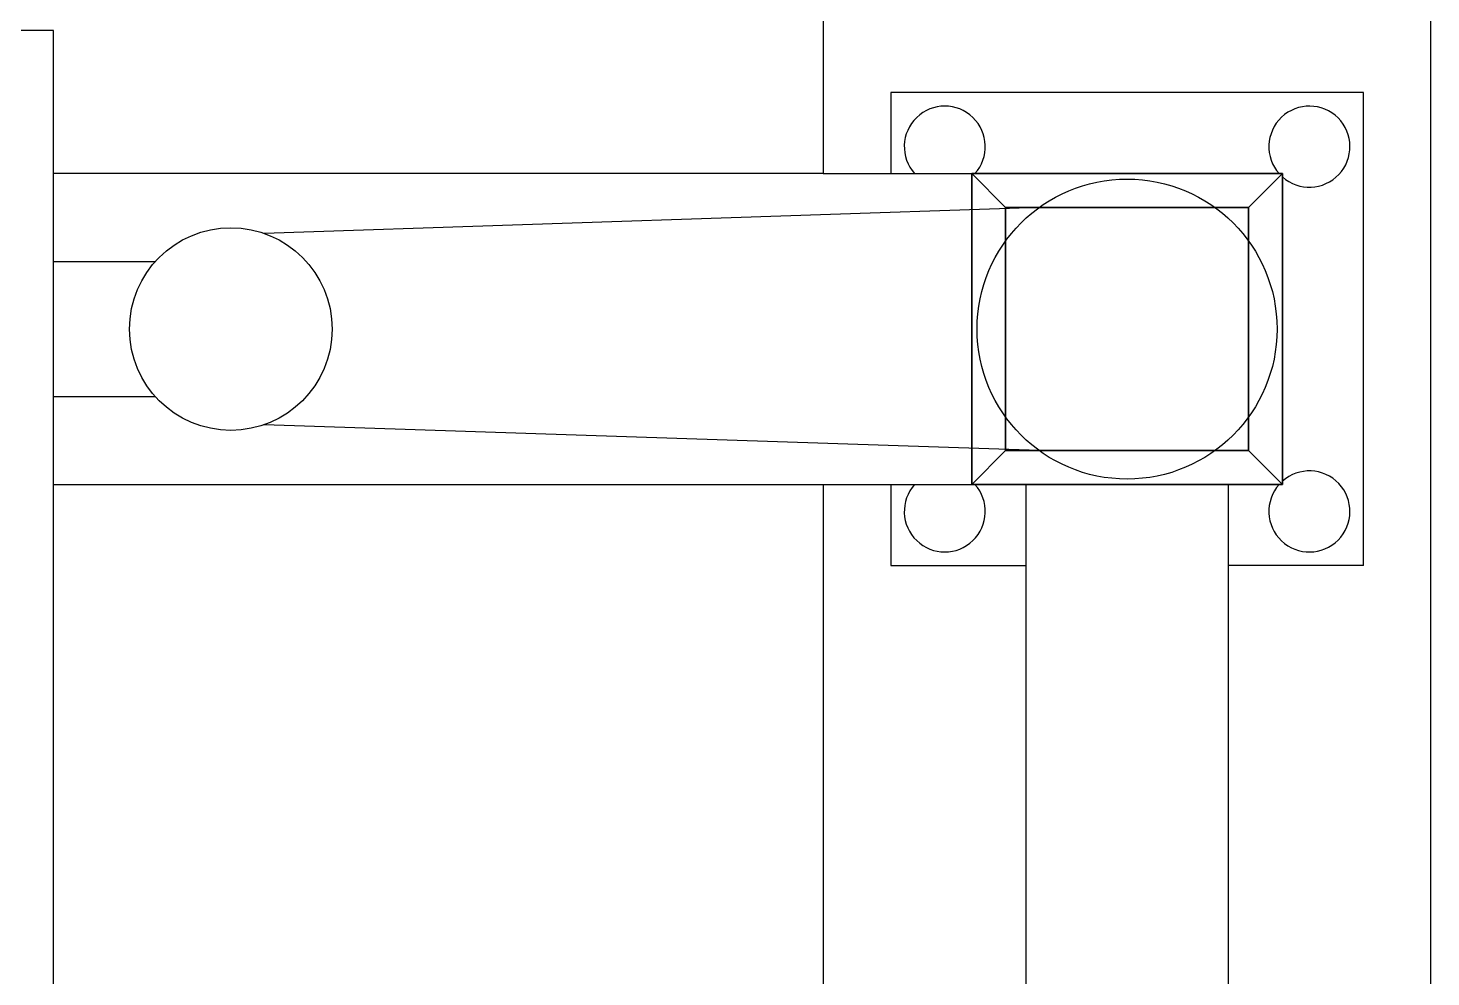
# Model space of a CAD drawing. Header units: millimetres. Extents: x -3 to 631, y -830 to 728.
# Drawn here: x 420.2 to 628, y -264.3 to -123.8 of the extents above; entities that cross this region are included whole.
import ezdxf

# ---------------------------------------------------------------- set-up
doc = ezdxf.new("R2010")
doc.units = ezdxf.units.MM
for name, color, linetype in [('IQ_200_2D', 1, 'Continuous'), ('IQ_200_3D', 1, 'Continuous'), ('IQ_204_2D', 7, 'Continuous')]:
    doc.layers.add(name, color=color, linetype=linetype)

# ---------------------------------------------------------------- blocks, each defined once
blk = doc.blocks.new('FamilyGeomCombination_70369-_3D_')
at = {"layer": 'IQ_200_3D'}
mesh = blk.add_polyface(dxfattribs=at)
corners = [(246, 269.11, 1467.11), (246, 223.11, 1467.11), (292, 223.11, 1467.11), (292, 269.11, 1467.11), (251, 264.11, 1467.11), (287, 264.11, 1467.11), (287, 228.11, 1467.11), (251, 228.11, 1467.11)]
mesh.append_faces([[corners[k] for k in face] for face in [(1, 7, 4, 0), (0, 4, 5, 3)]], dxfattribs={"vtx0": -1, "vtx2": -1})
mesh.append_faces([[corners[k] for k in face] for face in [(6, 7, 1, 2), (5, 6, 2, 3)]], dxfattribs={"vtx1": -1, "vtx3": -1})
mesh = blk.add_polyface(dxfattribs=at)
corners = [(246, 269.11, 970), (292, 269.11, 970), (292, 223.11, 970), (246, 223.11, 970), (251, 264.11, 970), (251, 228.11, 970), (287, 228.11, 970), (287, 264.11, 970)]
mesh.append_faces([[corners[k] for k in face] for face in [(2, 6, 7, 1), (1, 7, 4, 0)]], dxfattribs={"vtx0": -1, "vtx2": -1})
mesh.append_faces([[corners[k] for k in face] for face in [(5, 6, 2, 3), (4, 5, 3, 0)]], dxfattribs={"vtx1": -1, "vtx3": -1})
mesh = blk.add_polyface(dxfattribs=at)
corners = [(246, 223.11, 1467.11), (246, 269.11, 1467.11), (246, 269.11, 1308.33), (246, 269.11, 1307.11), (246, 269.11, 970), (246, 223.11, 970), (246, 223.11, 1307.11), (246, 223.11, 1308.33)]
mesh.append_faces([[corners[k] for k in face] for face in [(1, 2, 7, 0)]], dxfattribs={"vtx1": -1})
mesh.append_faces([[corners[k] for k in face] for face in [(6, 7, 2, 3)]], dxfattribs={"vtx1": -1, "vtx3": -1})
mesh.append_faces([[corners[k] for k in face] for face in [(3, 4, 5, 6)]], dxfattribs={"vtx3": -1})
mesh = blk.add_polyface(dxfattribs=at)
corners = [(246, 269.11, 1467.11), (292, 269.11, 1467.11), (292, 269.11, 1308.33), (292, 269.11, 1307.11), (292, 269.11, 970), (246, 269.11, 970), (246, 269.11, 1307.11), (246, 269.11, 1308.33)]
mesh.append_faces([[corners[k] for k in face] for face in [(1, 2, 7, 0)]], dxfattribs={"vtx1": -1})
mesh.append_faces([[corners[k] for k in face] for face in [(6, 7, 2, 3)]], dxfattribs={"vtx1": -1, "vtx3": -1})
mesh.append_faces([[corners[k] for k in face] for face in [(3, 4, 5, 6)]], dxfattribs={"vtx3": -1})
mesh = blk.add_polyface(dxfattribs=at)
corners = [(292, 269.11, 1467.11), (292, 223.11, 1467.11), (292, 223.11, 1308.33), (292, 223.11, 1307.11), (292, 223.11, 970), (292, 269.11, 970), (292, 269.11, 1307.11), (292, 269.11, 1308.33)]
mesh.append_faces([[corners[k] for k in face] for face in [(1, 2, 7, 0)]], dxfattribs={"vtx1": -1})
mesh.append_faces([[corners[k] for k in face] for face in [(6, 7, 2, 3)]], dxfattribs={"vtx1": -1, "vtx3": -1})
mesh.append_faces([[corners[k] for k in face] for face in [(3, 4, 5, 6)]], dxfattribs={"vtx3": -1})
mesh = blk.add_polyface(dxfattribs=at)
corners = [(287, 264.11, 1467.11), (251, 264.11, 1467.11), (251, 264.11, 1308.33), (287, 264.11, 1308.33), (251, 264.11, 970), (287, 264.11, 970), (287, 264.11, 1307.11), (251, 264.11, 1307.11)]
mesh.append_faces([[corners[k] for k in face] for face in [(0, 1, 2, 3), (5, 6, 7, 4)]])
mesh = blk.add_polyface(dxfattribs=at)
corners = [(251, 264.11, 1467.11), (251, 228.11, 1467.11), (251, 228.11, 1308.33), (251, 264.11, 1308.33), (251, 228.11, 970), (251, 264.11, 970), (251, 264.11, 1307.11), (251, 228.11, 1307.11)]
mesh.append_faces([[corners[k] for k in face] for face in [(0, 1, 2, 3), (6, 7, 4, 5)]])
mesh = blk.add_polyface(dxfattribs=at)
corners = [(251, 264.11, 1308.33), (251, 228.11, 1308.33), (287, 228.11, 1308.33), (287, 264.11, 1308.33)]
mesh.append_faces([[corners[k] for k in face] for face in [(0, 1, 2, 3)]])
mesh = blk.add_polyface(dxfattribs=at)
corners = [(287, 264.11, 1307.11), (287, 228.11, 1307.11), (251, 228.11, 1307.11), (251, 264.11, 1307.11)]
mesh.append_faces([[corners[k] for k in face] for face in [(0, 1, 2, 3)]])
mesh = blk.add_polyface(dxfattribs=at)
corners = [(287, 228.11, 1467.11), (287, 264.11, 1467.11), (287, 264.11, 1308.33), (287, 228.11, 1308.33), (287, 264.11, 970), (287, 228.11, 970), (287, 228.11, 1307.11), (287, 264.11, 1307.11)]
mesh.append_faces([[corners[k] for k in face] for face in [(3, 0, 1, 2), (5, 6, 7, 4)]])
mesh = blk.add_polyface(dxfattribs=at)
corners = [(251, 228.11, 1467.11), (287, 228.11, 1467.11), (287, 228.11, 1308.33), (251, 228.11, 1308.33), (287, 228.11, 970), (251, 228.11, 970), (251, 228.11, 1307.11), (287, 228.11, 1307.11)]
mesh.append_faces([[corners[k] for k in face] for face in [(3, 0, 1, 2), (5, 6, 7, 4)]])
mesh = blk.add_polyface(dxfattribs=at)
corners = [(292, 223.11, 1467.11), (246, 223.11, 1467.11), (246, 223.11, 1308.33), (246, 223.11, 1307.11), (246, 223.11, 970), (292, 223.11, 970), (292, 223.11, 1307.11), (292, 223.11, 1308.33)]
mesh.append_faces([[corners[k] for k in face] for face in [(1, 2, 7, 0)]], dxfattribs={"vtx1": -1})
mesh.append_faces([[corners[k] for k in face] for face in [(6, 7, 2, 3)]], dxfattribs={"vtx1": -1, "vtx3": -1})
mesh.append_faces([[corners[k] for k in face] for face in [(3, 4, 5, 6)]], dxfattribs={"vtx3": -1})

msp = doc.modelspace()

# ---------------------------------------------------------------- linework, layer by layer
at = {"layer": 'IQ_200_2D'}
for p, q in [((538, 0), (538, -145.39)), ((628, -670), (628, 0)), ((424, -124.18), (364, -124.18)), ((424, -145.39), (424, -124.18)), ((538, -145.39), (424, -145.39))]:
    msp.add_line(p, q, dxfattribs=at)
at = {"layer": 'IQ_204_2D'}
for p, q in [((618, -133.39), (548, -133.39)), ((548, -133.39), (548, -145.39)), ((618, -203.39), (618, -133.39)), ((424, -441.33), (424, -145.39)), ((538, -145.39), (606, -145.39)), ((560, -145.39), (560, -150.73)), ((606, -191.39), (606, -145.39)), ((569.99, -150.39), (455.2, -154.23)), ((601, -150.39), (596.01, -150.39)), ((601, -150.39), (601, -155.38)), ((424, -158.39), (439.08, -158.39)), ((424, -178.39), (439.08, -178.39)), ((569.99, -186.39), (455.2, -182.56)), ((601, -186.39), (601, -181.41)), ((560, -186.06), (560, -191.39)), ((601, -186.39), (596.01, -186.39)), ((424, -191.39), (606, -191.39)), ((538, -191.39), (538, -580)), ((548, -191.39), (548, -203.39)), ((568, -191.39), (568, -432.58)), ((598, -432.58), (598, -191.39)), ((548, -203.39), (568, -203.39)), ((618, -203.39), (598, -203.39))]:
    msp.add_line(p, q, dxfattribs=at)
for centre, radius in [((583, -168.39), 22.21), ((450.26, -168.39), 15)]:
    msp.add_circle(centre, radius, dxfattribs=at)
for centre, start, end in [((556, -141.39), 318.1897, 221.8103), ((610, -141.39), 228.1897, 221.8103), ((610, -195.39), 138.1897, 131.8103), ((556, -195.39), 138.1897, 41.8103)]:
    msp.add_arc(centre, 6, start, end, dxfattribs=at)

# ---------------------------------------------------------------- block references
at = {"layer": 'IQ_200_3D'}
msp.add_blockref('FamilyGeomCombination_70369-_3D_', (314, -414.5), dxfattribs=at)

doc.saveas('drawing.dxf')
